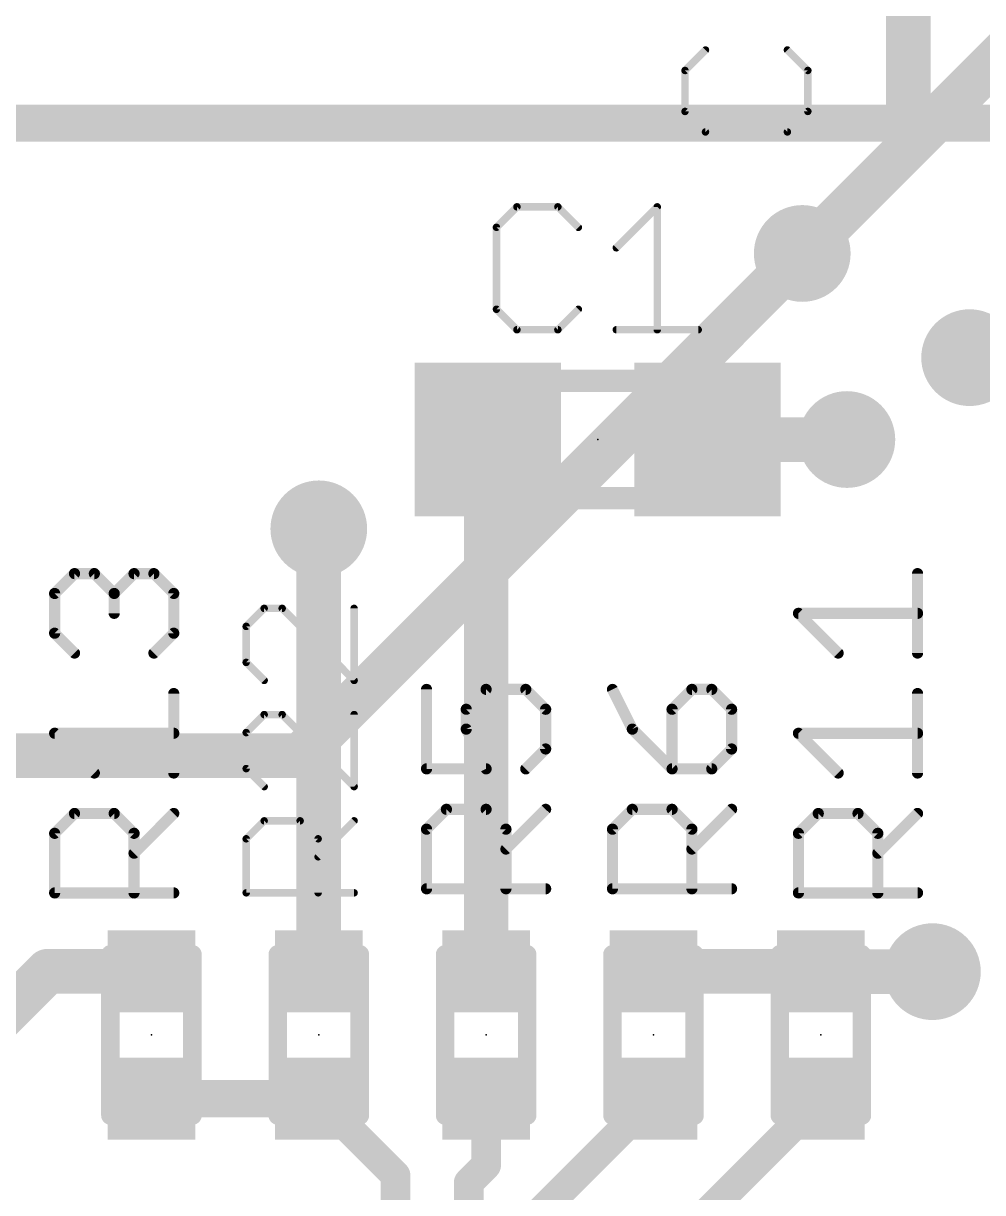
# Model space of a CAD drawing. Extents: x -19 to 124, y 0 to 88.
# Drawn here: x 24.53 to 31.08, y 42.36 to 50.34 of the extents above; entities that cross this region are included whole.
import ezdxf

# ---------------------------------------------------------------- set-up
doc = ezdxf.new("R2010")
doc.units = 0
for name, color, linetype in [('1', 12, 'CONTINUOUS'), ('15', 21, 'CONTINUOUS'), ('16', 132, 'CONTINUOUS'), ('18', 110, 'CONTINUOUS'), ('2', 110, 'CONTINUOUS'), ('21', 253, 'CONTINUOUS'), ('23', 53, 'CONTINUOUS'), ('25', 253, 'CONTINUOUS')]:
    doc.layers.add(name, color=color, linetype=linetype)

# ---------------------------------------------------------------- blocks, each defined once
blk = doc.blocks.new('RECT')
blk.add_solid([(-0.5, -0.5), (0.5, -0.5), (-0.5, 0.5), (0.5, 0.5)])
blk = doc.blocks.new('ROUNDV')
at = {"const_width": 0.5}
blk.add_lwpolyline([(0, -0.25, 1), (0, 0.25, 1), (0, -0.25)], format="xyb", dxfattribs=at)

msp = doc.modelspace()

# ---------------------------------------------------------------- linework, layer by layer
at = {"layer": '1'}
for points, const_width in [([(30.5689, 51.181), (30.5689, 49.4919)], 0.3048), ([(30.5689, 49.4919), (29.845, 48.768)], 0.3048), ([(32.055, 48.0568), (30.988, 48.0568)], 0.3048), ([(27.686, 47.486), (27.698, 47.498)], 0.3048), ([(29.198, 47.498), (30.1498, 47.498)], 0.3048), ([(27.686, 43.869), (27.686, 47.486)], 0.3048), ([(26.543, 43.869), (26.543, 46.8884)], 0.3048), ([(24.692, 43.869), (24.257, 43.434)], 0.3048), ([(25.4, 43.869), (24.692, 43.869)], 0.3048), ([(28.829, 43.869), (29.972, 43.869)], 0.3048), ([(28.829, 43.869), (30.734, 43.8658)], 0.3048), ([(25.4, 42.999), (26.543, 42.999)], 0.254), ([(27.067, 42.475), (26.543, 42.999)], 0.2032), ([(27.686, 42.545), (27.686, 42.999)], 0.2032), ([(28.067, 42.237), (28.829, 42.999)], 0.2032), ([(29.067, 42.094), (29.972, 42.999)], 0.2032), ([(27.567, 42.426), (27.686, 42.545)], 0.2032), ([(27.067, 41.605), (27.067, 42.475)], 0.2032), ([(27.567, 41.605), (27.567, 42.426)], 0.2032)]:
    msp.add_lwpolyline(points, dxfattribs=dict(at, const_width=const_width))
for points, const_width in [([(30.6228, 49.438, 1), (30.515, 49.5458)], 0.1524), ([(30.4927, 49.4919, 1), (30.6451, 49.4919)], 0.1524), ([(29.7911, 48.8219, 1), (29.8989, 48.7141)], 0.1524), ([(30.988, 48.133, 1), (30.988, 47.9806)], 0.1524), ([(27.7519, 47.4441, 1), (27.6441, 47.5519)], 0.1524), ([(29.198, 47.5742, 1), (29.198, 47.4218)], 0.1524), ([(30.1498, 47.4218, 1), (30.1498, 47.5742)], 0.1524), ([(27.7622, 47.486, 1), (27.6098, 47.486)], 0.1524), ([(27.6321, 47.5399, 1), (27.7399, 47.4321)], 0.1524), ([(26.6192, 46.8884, 1), (26.4668, 46.8884)], 0.1524), ([(24.692, 43.9452, 1), (24.692, 43.7928)], 0.1524), ([(24.7459, 43.8151, 1), (24.6381, 43.9229)], 0.1524), ([(25.4, 43.7928, 1), (25.4, 43.9452)], 0.1524), ([(28.829, 43.9452, 1), (28.829, 43.7928)], 0.1524), ([(28.8291, 43.9452, 1), (28.8289, 43.7928)], 0.1524), ([(29.972, 43.7928, 1), (29.972, 43.9452)], 0.1524), ([(30.7339, 43.7896, 1), (30.7341, 43.942)], 0.1524), ([(26.4668, 43.869, 1), (26.6192, 43.869)], 0.1524), ([(27.6098, 43.869, 1), (27.7622, 43.869)], 0.1524), ([(25.4, 43.0625, 1), (25.4, 42.9355)], 0.127), ([(26.5789, 43.0349, 1), (26.5071, 42.9631)], 0.1016), ([(26.543, 42.9355, 1), (26.543, 43.0625)], 0.127), ([(27.7368, 42.999, 1), (27.6352, 42.999)], 0.1016), ([(28.8649, 42.9631, 1), (28.7931, 43.0349)], 0.1016), ([(30.0079, 42.9631, 1), (29.9361, 43.0349)], 0.1016), ([(27.7219, 42.5091, 1), (27.6501, 42.5809)], 0.1016), ([(27.1178, 42.475, 1), (27.0162, 42.475)], 0.1016), ([(27.0311, 42.4391, 1), (27.1029, 42.5109)], 0.1016), ([(27.6352, 42.545, 1), (27.7368, 42.545)], 0.1016), ([(27.6178, 42.426, 1), (27.5162, 42.426)], 0.1016), ([(27.5311, 42.4619, 1), (27.6029, 42.3901)], 0.1016)]:
    msp.add_lwpolyline(points, format="xyb", dxfattribs=dict(at, const_width=const_width))
at = {"layer": '15', "const_width": 0.3048}
for points in [[(26.416, 45.339), (29.845, 48.768)], [(20.574, 45.339), (26.416, 45.339)]]:
    msp.add_lwpolyline(points, dxfattribs=at)
at = {"layer": '15', "const_width": 0.1524}
for points in [[(29.8989, 48.7141, 1), (29.7911, 48.8219)], [(26.416, 45.2628, 1), (26.416, 45.4152)], [(26.3621, 45.3929, 1), (26.4699, 45.2851)]]:
    msp.add_lwpolyline(points, format="xyb", dxfattribs=at)
at = {"layer": '16', "const_width": 0.254}
msp.add_lwpolyline([(21.844, 49.657), (39.37, 49.657)], dxfattribs=at)
at = {"layer": '2', "const_width": 0.3048}
msp.add_lwpolyline([(29.845, 48.768), (31.242, 50.165)], dxfattribs=at)
at = {"layer": '2', "const_width": 0.1524}
msp.add_lwpolyline([(29.7911, 48.8219, 1), (29.8989, 48.7141)], format="xyb", dxfattribs=at)
at = {"layer": '21'}
for points, const_width in [([(29.248, 47.898), (27.648, 47.898)], 0.1524), ([(27.648, 47.898), (27.648, 47.098)], 0.1524), ([(29.248, 47.098), (29.248, 47.898)], 0.1524), ([(27.648, 47.098), (29.248, 47.098)], 0.1524), ([(25.12, 42.884), (25.12, 43.984)], 0.127), ([(25.68, 42.884), (25.68, 43.984)], 0.127), ([(26.263, 43.984), (26.263, 42.884)], 0.127), ([(26.823, 43.984), (26.823, 42.884)], 0.127), ([(27.406, 43.984), (27.406, 42.884)], 0.127), ([(27.966, 43.984), (27.966, 42.884)], 0.127), ([(28.549, 43.984), (28.549, 42.884)], 0.127), ([(29.109, 43.984), (29.109, 42.884)], 0.127), ([(29.692, 43.984), (29.692, 42.884)], 0.127), ([(30.252, 43.984), (30.252, 42.884)], 0.127)]:
    msp.add_lwpolyline(points, dxfattribs=dict(at, const_width=const_width))
for points, const_width in [([(27.648, 47.9361, 1), (27.648, 47.8599)], 0.0762), ([(27.6861, 47.898, 1), (27.6099, 47.898)], 0.0762), ([(29.2861, 47.898, 1), (29.2099, 47.898)], 0.0762), ([(29.248, 47.8599, 1), (29.248, 47.9361)], 0.0762), ([(27.648, 47.1361, 1), (27.648, 47.0599)], 0.0762), ([(29.248, 47.0599, 1), (29.248, 47.1361)], 0.0762), ([(27.6099, 47.098, 1), (27.6861, 47.098)], 0.0762), ([(29.2099, 47.098, 1), (29.2861, 47.098)], 0.0762), ([(25.1517, 43.984, 1), (25.0883, 43.984)], 0.0635), ([(25.7117, 43.984, 1), (25.6483, 43.984)], 0.0635), ([(26.2948, 43.984, 1), (26.2313, 43.984)], 0.0635), ([(26.8547, 43.984, 1), (26.7913, 43.984)], 0.0635), ([(27.4378, 43.984, 1), (27.3743, 43.984)], 0.0635), ([(27.9977, 43.984, 1), (27.9343, 43.984)], 0.0635), ([(28.5808, 43.984, 1), (28.5173, 43.984)], 0.0635), ([(29.1408, 43.984, 1), (29.0773, 43.984)], 0.0635), ([(29.7237, 43.984, 1), (29.6603, 43.984)], 0.0635), ([(30.2838, 43.984, 1), (30.2203, 43.984)], 0.0635), ([(25.0883, 42.884, 1), (25.1517, 42.884)], 0.0635), ([(25.6483, 42.884, 1), (25.7117, 42.884)], 0.0635), ([(26.2313, 42.884, 1), (26.2948, 42.884)], 0.0635), ([(26.7913, 42.884, 1), (26.8547, 42.884)], 0.0635), ([(27.3743, 42.884, 1), (27.4378, 42.884)], 0.0635), ([(27.9343, 42.884, 1), (27.9977, 42.884)], 0.0635), ([(28.5173, 42.884, 1), (28.5808, 42.884)], 0.0635), ([(29.0773, 42.884, 1), (29.1408, 42.884)], 0.0635), ([(29.6603, 42.884, 1), (29.7237, 42.884)], 0.0635), ([(30.2203, 42.884, 1), (30.2838, 42.884)], 0.0635)]:
    msp.add_lwpolyline(points, format="xyb", dxfattribs=dict(at, const_width=const_width))
at = {"layer": '23'}
for p in [(28.448, 47.498), (25.4, 43.434), (26.543, 43.434), (27.686, 43.434), (28.829, 43.434), (29.972, 43.434)]:
    msp.add_point(p, dxfattribs=at)
at = {"layer": '25'}
for points, const_width in [([(29.184, 50.1568), (29.0442, 50.017)], 0.0508), ([(29.8831, 50.017), (29.7433, 50.1568)], 0.0508), ([(29.0442, 50.017), (29.0442, 49.7373)], 0.0508), ([(29.8831, 49.7373), (29.8831, 50.017)], 0.0508), ([(29.0442, 49.7373), (29.184, 49.5975)], 0.0508), ([(29.7433, 49.5975), (29.8831, 49.7373)], 0.0508), ([(29.184, 49.5975), (29.7433, 49.5975)], 0.0508), ([(27.8962, 49.0862), (27.7564, 48.9464)], 0.0508), ([(28.1759, 49.0862), (27.8962, 49.0862)], 0.0508), ([(28.3157, 48.9464), (28.1759, 49.0862)], 0.0508), ([(28.575, 48.8066), (28.8546, 49.0862)], 0.0508), ([(28.8546, 49.0862), (28.8546, 48.2473)], 0.0508), ([(27.7564, 48.9464), (27.7564, 48.3871)], 0.0508), ([(27.7564, 48.3871), (27.8962, 48.2473)], 0.0508), ([(28.1759, 48.2473), (28.3157, 48.3871)], 0.0508), ([(27.8962, 48.2473), (28.1759, 48.2473)], 0.0508), ([(28.575, 48.2473), (29.1343, 48.2473)], 0.0508), ([(24.7389, 46.4471), (24.8745, 46.5827)], 0.0762), ([(24.8745, 46.5827), (25.0101, 46.5827)], 0.0762), ([(25.0101, 46.5827), (25.1457, 46.4471)], 0.0762), ([(25.1457, 46.4471), (25.2812, 46.5827)], 0.0762), ([(25.2812, 46.5827), (25.4168, 46.5827)], 0.0762), ([(25.4168, 46.5827), (25.5524, 46.4471)], 0.0762), ([(30.6324, 46.0404), (30.6324, 46.5827)], 0.0762), ([(24.7389, 46.176), (24.7389, 46.4471)], 0.0762), ([(25.1457, 46.4471), (25.1457, 46.3116)], 0.0762), ([(25.5524, 46.4471), (25.5524, 46.176)], 0.0762), ([(26.1699, 46.3454), (26.0471, 46.2225)], 0.0508), ([(26.2928, 46.3454), (26.1699, 46.3454)], 0.0508), ([(26.7843, 45.8539), (26.2928, 46.3454)], 0.0508), ([(26.7843, 46.3454), (26.7843, 45.8539)], 0.0508), ([(30.0901, 46.0404), (29.8189, 46.3116)], 0.0762), ([(29.8189, 46.3116), (30.6324, 46.3116)], 0.0762), ([(24.8745, 46.0404), (24.7389, 46.176)], 0.0762), ([(25.5524, 46.176), (25.4168, 46.0404)], 0.0762), ([(26.0471, 46.2225), (26.0471, 45.9768)], 0.0508), ([(26.0471, 45.9768), (26.1699, 45.8539)], 0.0508), ([(27.2789, 45.7924), (27.2789, 45.2501)], 0.0762), ([(27.5501, 45.6568), (27.6857, 45.7924)], 0.0762), ([(27.6857, 45.7924), (27.9568, 45.7924)], 0.0762), ([(27.9568, 45.7924), (28.0924, 45.6568)], 0.0762), ([(28.5489, 45.7924), (28.6845, 45.5213)], 0.0762), ([(29.0912, 45.7924), (28.9557, 45.6568)], 0.0762), ([(29.2268, 45.7924), (29.0912, 45.7924)], 0.0762), ([(29.3624, 45.6568), (29.2268, 45.7924)], 0.0762), ([(25.5524, 45.2218), (25.5524, 45.7641)], 0.0762), ([(30.6324, 45.2218), (30.6324, 45.7641)], 0.0762), ([(27.5501, 45.5213), (27.5501, 45.6568)], 0.0762), ([(28.0924, 45.6568), (28.0924, 45.3857)], 0.0762), ([(28.9557, 45.6568), (28.9557, 45.2501)], 0.0762), ([(29.3624, 45.3857), (29.3624, 45.6568)], 0.0762), ([(26.1699, 45.6204), (26.0471, 45.4975)], 0.0508), ([(26.2928, 45.6204), (26.1699, 45.6204)], 0.0508), ([(26.7843, 45.1289), (26.2928, 45.6204)], 0.0508), ([(26.7843, 45.6204), (26.7843, 45.1289)], 0.0508), ([(25.0101, 45.2218), (24.7389, 45.493)], 0.0762), ([(24.7389, 45.493), (25.5524, 45.493)], 0.0762), ([(26.0471, 45.4975), (26.0471, 45.2518)], 0.0508), ([(27.6857, 45.2501), (27.5501, 45.5213)], 0.0762), ([(28.6845, 45.5213), (28.9557, 45.2501)], 0.0762), ([(30.0901, 45.2218), (29.8189, 45.493)], 0.0762), ([(29.8189, 45.493), (30.6324, 45.493)], 0.0762), ([(28.0924, 45.3857), (27.9568, 45.2501)], 0.0762), ([(29.2268, 45.2501), (29.3624, 45.3857)], 0.0762), ([(26.0471, 45.2518), (26.1699, 45.1289)], 0.0508), ([(27.2789, 45.2501), (27.6857, 45.2501)], 0.0762), ([(28.9557, 45.2501), (29.2268, 45.2501)], 0.0762), ([(24.7389, 44.81), (24.8745, 44.9456)], 0.0762), ([(24.8745, 44.9456), (25.1457, 44.9456)], 0.0762), ([(25.1457, 44.9456), (25.2812, 44.81)], 0.0762), ([(25.2812, 44.6744), (25.5524, 44.9456)], 0.0762), ([(27.2789, 44.8383), (27.4145, 44.9738)], 0.0762), ([(27.4145, 44.9738), (27.6857, 44.9738)], 0.0762), ([(27.6857, 44.9738), (27.8212, 44.8383)], 0.0762), ([(27.8212, 44.7027), (28.0924, 44.9738)], 0.0762), ([(28.5489, 44.8383), (28.6845, 44.9738)], 0.0762), ([(28.6845, 44.9738), (28.9557, 44.9738)], 0.0762), ([(28.9557, 44.9738), (29.0912, 44.8383)], 0.0762), ([(29.0912, 44.7027), (29.3624, 44.9738)], 0.0762), ([(29.8189, 44.81), (29.9545, 44.9456)], 0.0762), ([(29.9545, 44.9456), (30.2257, 44.9456)], 0.0762), ([(30.2257, 44.9456), (30.3612, 44.81)], 0.0762), ([(30.3612, 44.6744), (30.6324, 44.9456)], 0.0762), ([(26.0471, 44.7725), (26.1699, 44.8953)], 0.0508), ([(26.1699, 44.8953), (26.4157, 44.8953)], 0.0508), ([(26.4157, 44.8953), (26.5386, 44.7725)], 0.0508), ([(26.5386, 44.6496), (26.7843, 44.8953)], 0.0508), ([(27.2789, 44.4315), (27.2789, 44.8383)], 0.0762), ([(27.8212, 44.8383), (27.8212, 44.4315)], 0.0762), ([(28.5489, 44.4315), (28.5489, 44.8383)], 0.0762), ([(29.0912, 44.8383), (29.0912, 44.4315)], 0.0762), ([(24.7389, 44.4032), (24.7389, 44.81)], 0.0762), ([(25.2812, 44.81), (25.2812, 44.4032)], 0.0762), ([(26.0471, 44.4039), (26.0471, 44.7725)], 0.0508), ([(26.5386, 44.7725), (26.5386, 44.4039)], 0.0508), ([(29.8189, 44.4032), (29.8189, 44.81)], 0.0762), ([(30.3612, 44.81), (30.3612, 44.4032)], 0.0762), ([(28.0924, 44.4315), (27.2789, 44.4315)], 0.0762), ([(29.3624, 44.4315), (28.5489, 44.4315)], 0.0762), ([(25.5524, 44.4032), (24.7389, 44.4032)], 0.0762), ([(26.7843, 44.4039), (26.0471, 44.4039)], 0.0508), ([(30.6324, 44.4032), (29.8189, 44.4032)], 0.0762)]:
    msp.add_lwpolyline(points, dxfattribs=dict(at, const_width=const_width))
for points, const_width in [([(29.193, 50.1478, 1), (29.175, 50.1658)], 0.0254), ([(29.7523, 50.1658, 1), (29.7343, 50.1478)], 0.0254), ([(29.0569, 50.017, 1), (29.0315, 50.017)], 0.0254), ([(29.8958, 50.017, 1), (29.8704, 50.017)], 0.0254), ([(29.0352, 50.026, 1), (29.0532, 50.008)], 0.0254), ([(29.8741, 50.008, 1), (29.8921, 50.026)], 0.0254), ([(29.0532, 49.7463, 1), (29.0352, 49.7284)], 0.0254), ([(29.0315, 49.7373, 1), (29.0569, 49.7373)], 0.0254), ([(29.8704, 49.7373, 1), (29.8958, 49.7373)], 0.0254), ([(29.8921, 49.7284, 1), (29.8741, 49.7463)], 0.0254), ([(29.184, 49.6102, 1), (29.184, 49.5848)], 0.0254), ([(29.175, 49.5886, 1), (29.193, 49.6065)], 0.0254), ([(29.7343, 49.6065, 1), (29.7523, 49.5886)], 0.0254), ([(29.7433, 49.5848, 1), (29.7433, 49.6102)], 0.0254), ([(27.8962, 49.0989, 1), (27.8962, 49.0735)], 0.0254), ([(27.9052, 49.0772, 1), (27.8873, 49.0952)], 0.0254), ([(28.1849, 49.0952, 1), (28.1669, 49.0772)], 0.0254), ([(28.1759, 49.0735, 1), (28.1759, 49.0989)], 0.0254), ([(28.8673, 49.0862, 1), (28.8419, 49.0862)], 0.0254), ([(28.8636, 49.0772, 1), (28.8457, 49.0952)], 0.0254), ([(27.7691, 48.9464, 1), (27.7437, 48.9464)], 0.0254), ([(27.7474, 48.9554, 1), (27.7654, 48.9374)], 0.0254), ([(28.3067, 48.9374, 1), (28.3247, 48.9554)], 0.0254), ([(28.566, 48.8156, 1), (28.584, 48.7976)], 0.0254), ([(27.7654, 48.3961, 1), (27.7474, 48.3781)], 0.0254), ([(27.7437, 48.3871, 1), (27.7691, 48.3871)], 0.0254), ([(28.3247, 48.3781, 1), (28.3067, 48.3961)], 0.0254), ([(27.8962, 48.26, 1), (27.8962, 48.2346)], 0.0254), ([(27.8873, 48.2383, 1), (27.9052, 48.2563)], 0.0254), ([(28.1669, 48.2563, 1), (28.1849, 48.2383)], 0.0254), ([(28.1759, 48.2346, 1), (28.1759, 48.26)], 0.0254), ([(28.575, 48.26, 1), (28.575, 48.2346)], 0.0254), ([(28.8419, 48.2473, 1), (28.8673, 48.2473)], 0.0254), ([(29.1343, 48.2346, 1), (29.1343, 48.26)], 0.0254), ([(24.8745, 46.6018, 1), (24.8745, 46.5637)], 0.0381), ([(24.888, 46.5692, 1), (24.861, 46.5962)], 0.0381), ([(25.0235, 46.5962, 1), (24.9966, 46.5692)], 0.0381), ([(25.0101, 46.5637, 1), (25.0101, 46.6018)], 0.0381), ([(25.2812, 46.6018, 1), (25.2812, 46.5637)], 0.0381), ([(25.2947, 46.5692, 1), (25.2678, 46.5962)], 0.0381), ([(25.4303, 46.5962, 1), (25.4033, 46.5692)], 0.0381), ([(25.4168, 46.5637, 1), (25.4168, 46.6018)], 0.0381), ([(30.6515, 46.5827, 1), (30.6134, 46.5827)], 0.0381), ([(24.758, 46.4471, 1), (24.7199, 46.4471)], 0.0381), ([(24.7254, 46.4606, 1), (24.7524, 46.4337)], 0.0381), ([(25.1647, 46.4471, 1), (25.1266, 46.4471)], 0.0381), ([(25.1322, 46.4606, 1), (25.1591, 46.4337)], 0.0381), ([(25.1322, 46.4337, 1), (25.1591, 46.4606)], 0.0381), ([(25.5715, 46.4471, 1), (25.5334, 46.4471)], 0.0381), ([(25.5389, 46.4337, 1), (25.5659, 46.4606)], 0.0381), ([(26.1699, 46.3581, 1), (26.1699, 46.3327)], 0.0254), ([(26.1789, 46.3364, 1), (26.161, 46.3544)], 0.0254), ([(26.3018, 46.3544, 1), (26.2838, 46.3364)], 0.0254), ([(26.2928, 46.3327, 1), (26.2928, 46.3581)], 0.0254), ([(26.797, 46.3454, 1), (26.7716, 46.3454)], 0.0254), ([(25.1266, 46.3116, 1), (25.1647, 46.3116)], 0.0381), ([(29.8324, 46.325, 1), (29.8054, 46.2981)], 0.0381), ([(29.8189, 46.3306, 1), (29.8189, 46.2925)], 0.0381), ([(30.6324, 46.2925, 1), (30.6324, 46.3306)], 0.0381), ([(24.7524, 46.1894, 1), (24.7254, 46.1625)], 0.0381), ([(25.5659, 46.1625, 1), (25.5389, 46.1894)], 0.0381), ([(26.0598, 46.2225, 1), (26.0344, 46.2225)], 0.0254), ([(26.0381, 46.2315, 1), (26.0561, 46.2135)], 0.0254), ([(24.7199, 46.176, 1), (24.758, 46.176)], 0.0381), ([(25.5334, 46.176, 1), (25.5715, 46.176)], 0.0381), ([(24.861, 46.0269, 1), (24.888, 46.0539)], 0.0381), ([(25.4033, 46.0539, 1), (25.4303, 46.0269)], 0.0381), ([(30.0766, 46.0269, 1), (30.1035, 46.0539)], 0.0381), ([(30.6134, 46.0404, 1), (30.6515, 46.0404)], 0.0381), ([(26.0561, 45.9858, 1), (26.0381, 45.9678)], 0.0254), ([(26.0344, 45.9768, 1), (26.0598, 45.9768)], 0.0254), ([(26.161, 45.8449, 1), (26.1789, 45.8629)], 0.0254), ([(26.7716, 45.8539, 1), (26.797, 45.8539)], 0.0254), ([(26.7753, 45.8449, 1), (26.7933, 45.8629)], 0.0254), ([(27.298, 45.7924, 1), (27.2599, 45.7924)], 0.0381), ([(27.6857, 45.8115, 1), (27.6857, 45.7734)], 0.0381), ([(27.6991, 45.779, 1), (27.6722, 45.8059)], 0.0381), ([(27.9703, 45.8059, 1), (27.9433, 45.779)], 0.0381), ([(27.9568, 45.7734, 1), (27.9568, 45.8115)], 0.0381), ([(28.5659, 45.8009, 1), (28.5319, 45.7839)], 0.0381), ([(29.0912, 45.8115, 1), (29.0912, 45.7734)], 0.0381), ([(29.1047, 45.779, 1), (29.0778, 45.8059)], 0.0381), ([(29.2403, 45.8059, 1), (29.2133, 45.779)], 0.0381), ([(29.2268, 45.7734, 1), (29.2268, 45.8115)], 0.0381), ([(25.5715, 45.7641, 1), (25.5334, 45.7641)], 0.0381), ([(30.6515, 45.7641, 1), (30.6134, 45.7641)], 0.0381), ([(27.5691, 45.6568, 1), (27.531, 45.6568)], 0.0381), ([(27.5366, 45.6703, 1), (27.5635, 45.6434)], 0.0381), ([(28.1115, 45.6568, 1), (28.0734, 45.6568)], 0.0381), ([(28.0789, 45.6434, 1), (28.1059, 45.6703)], 0.0381), ([(28.9747, 45.6568, 1), (28.9366, 45.6568)], 0.0381), ([(28.9422, 45.6703, 1), (28.9691, 45.6434)], 0.0381), ([(29.3815, 45.6568, 1), (29.3434, 45.6568)], 0.0381), ([(29.3489, 45.6434, 1), (29.3759, 45.6703)], 0.0381), ([(26.1699, 45.6331, 1), (26.1699, 45.6077)], 0.0254), ([(26.1789, 45.6114, 1), (26.161, 45.6293)], 0.0254), ([(26.3018, 45.6293, 1), (26.2838, 45.6114)], 0.0254), ([(26.2928, 45.6077, 1), (26.2928, 45.6331)], 0.0254), ([(26.797, 45.6204, 1), (26.7716, 45.6204)], 0.0254), ([(24.7524, 45.5064, 1), (24.7254, 45.4795)], 0.0381), ([(24.7389, 45.512, 1), (24.7389, 45.4739)], 0.0381), ([(25.5524, 45.4739, 1), (25.5524, 45.512)], 0.0381), ([(26.0598, 45.4975, 1), (26.0344, 45.4975)], 0.0254), ([(26.0381, 45.5065, 1), (26.0561, 45.4885)], 0.0254), ([(27.5671, 45.5298, 1), (27.533, 45.5127)], 0.0381), ([(27.531, 45.5213, 1), (27.5691, 45.5213)], 0.0381), ([(28.698, 45.5347, 1), (28.671, 45.5078)], 0.0381), ([(28.6674, 45.5127, 1), (28.7015, 45.5298)], 0.0381), ([(29.8324, 45.5064, 1), (29.8054, 45.4795)], 0.0381), ([(29.8189, 45.512, 1), (29.8189, 45.4739)], 0.0381), ([(30.6324, 45.4739, 1), (30.6324, 45.512)], 0.0381), ([(28.1059, 45.3722, 1), (28.0789, 45.3992)], 0.0381), ([(29.3759, 45.3722, 1), (29.3489, 45.3992)], 0.0381), ([(28.0734, 45.3857, 1), (28.1115, 45.3857)], 0.0381), ([(29.3434, 45.3857, 1), (29.3815, 45.3857)], 0.0381), ([(24.9966, 45.2083, 1), (25.0235, 45.2353)], 0.0381), ([(26.0561, 45.2607, 1), (26.0381, 45.2428)], 0.0254), ([(26.0344, 45.2518, 1), (26.0598, 45.2518)], 0.0254), ([(27.2789, 45.2692, 1), (27.2789, 45.2311)], 0.0381), ([(27.2599, 45.2501, 1), (27.298, 45.2501)], 0.0381), ([(27.6686, 45.2416, 1), (27.7027, 45.2586)], 0.0381), ([(27.6857, 45.2311, 1), (27.6857, 45.2692)], 0.0381), ([(27.9433, 45.2636, 1), (27.9703, 45.2366)], 0.0381), ([(28.9366, 45.2501, 1), (28.9747, 45.2501)], 0.0381), ([(28.9557, 45.2692, 1), (28.9557, 45.2311)], 0.0381), ([(28.9422, 45.2366, 1), (28.9691, 45.2636)], 0.0381), ([(29.2133, 45.2636, 1), (29.2403, 45.2366)], 0.0381), ([(29.2268, 45.2311, 1), (29.2268, 45.2692)], 0.0381), ([(30.0766, 45.2083, 1), (30.1035, 45.2353)], 0.0381), ([(25.5334, 45.2218, 1), (25.5715, 45.2218)], 0.0381), ([(30.6134, 45.2218, 1), (30.6515, 45.2218)], 0.0381), ([(26.161, 45.1199, 1), (26.1789, 45.1379)], 0.0254), ([(26.7716, 45.1289, 1), (26.797, 45.1289)], 0.0254), ([(26.7753, 45.1199, 1), (26.7933, 45.1379)], 0.0254), ([(24.8745, 44.9646, 1), (24.8745, 44.9265)], 0.0381), ([(24.888, 44.9321, 1), (24.861, 44.959)], 0.0381), ([(25.1591, 44.959, 1), (25.1322, 44.9321)], 0.0381), ([(25.1457, 44.9265, 1), (25.1457, 44.9646)], 0.0381), ([(25.5659, 44.9321, 1), (25.5389, 44.959)], 0.0381), ([(27.4145, 44.9929, 1), (27.4145, 44.9548)], 0.0381), ([(27.428, 44.9604, 1), (27.401, 44.9873)], 0.0381), ([(27.6991, 44.9873, 1), (27.6722, 44.9604)], 0.0381), ([(27.6857, 44.9548, 1), (27.6857, 44.9929)], 0.0381), ([(28.1059, 44.9604, 1), (28.0789, 44.9873)], 0.0381), ([(28.6845, 44.9929, 1), (28.6845, 44.9548)], 0.0381), ([(28.698, 44.9604, 1), (28.671, 44.9873)], 0.0381), ([(28.9691, 44.9873, 1), (28.9422, 44.9604)], 0.0381), ([(28.9557, 44.9548, 1), (28.9557, 44.9929)], 0.0381), ([(29.3759, 44.9604, 1), (29.3489, 44.9873)], 0.0381), ([(29.9545, 44.9646, 1), (29.9545, 44.9265)], 0.0381), ([(29.968, 44.9321, 1), (29.941, 44.959)], 0.0381), ([(30.2391, 44.959, 1), (30.2122, 44.9321)], 0.0381), ([(30.2257, 44.9265, 1), (30.2257, 44.9646)], 0.0381), ([(30.6459, 44.9321, 1), (30.6189, 44.959)], 0.0381), ([(26.1699, 44.908, 1), (26.1699, 44.8826)], 0.0254), ([(26.1789, 44.8864, 1), (26.161, 44.9043)], 0.0254), ([(26.4247, 44.9043, 1), (26.4067, 44.8864)], 0.0254), ([(26.4157, 44.8826, 1), (26.4157, 44.908)], 0.0254), ([(26.7933, 44.8864, 1), (26.7753, 44.9043)], 0.0254), ([(27.298, 44.8383, 1), (27.2599, 44.8383)], 0.0381), ([(27.2654, 44.8517, 1), (27.2924, 44.8248)], 0.0381), ([(27.8403, 44.8383, 1), (27.8022, 44.8383)], 0.0381), ([(27.8078, 44.8248, 1), (27.8347, 44.8517)], 0.0381), ([(28.5354, 44.8517, 1), (28.5624, 44.8248)], 0.0381), ([(28.568, 44.8383, 1), (28.5299, 44.8383)], 0.0381), ([(29.1103, 44.8383, 1), (29.0722, 44.8383)], 0.0381), ([(29.0778, 44.8248, 1), (29.1047, 44.8517)], 0.0381), ([(24.758, 44.81, 1), (24.7199, 44.81)], 0.0381), ([(24.7254, 44.8234, 1), (24.7524, 44.7965)], 0.0381), ([(25.3003, 44.81, 1), (25.2622, 44.81)], 0.0381), ([(25.2678, 44.7965, 1), (25.2947, 44.8234)], 0.0381), ([(26.0598, 44.7725, 1), (26.0344, 44.7725)], 0.0254), ([(26.0381, 44.7815, 1), (26.0561, 44.7635)], 0.0254), ([(26.5513, 44.7725, 1), (26.5259, 44.7725)], 0.0254), ([(26.5296, 44.7635, 1), (26.5475, 44.7815)], 0.0254), ([(29.8054, 44.8234, 1), (29.8324, 44.7965)], 0.0381), ([(29.838, 44.81, 1), (29.7999, 44.81)], 0.0381), ([(30.3803, 44.81, 1), (30.3422, 44.81)], 0.0381), ([(30.3478, 44.7965, 1), (30.3747, 44.8234)], 0.0381), ([(25.2678, 44.6879, 1), (25.2947, 44.6609)], 0.0381), ([(27.8078, 44.7162, 1), (27.8347, 44.6892)], 0.0381), ([(29.0778, 44.7162, 1), (29.1047, 44.6892)], 0.0381), ([(30.3478, 44.6879, 1), (30.3747, 44.6609)], 0.0381), ([(26.5296, 44.6586, 1), (26.5475, 44.6406)], 0.0254), ([(27.2789, 44.4506, 1), (27.2789, 44.4125)], 0.0381), ([(28.0924, 44.4125, 1), (28.0924, 44.4506)], 0.0381), ([(28.5489, 44.4506, 1), (28.5489, 44.4125)], 0.0381), ([(29.3624, 44.4125, 1), (29.3624, 44.4506)], 0.0381), ([(24.7389, 44.4223, 1), (24.7389, 44.3842)], 0.0381), ([(24.7199, 44.4032, 1), (24.758, 44.4032)], 0.0381), ([(25.2622, 44.4032, 1), (25.3003, 44.4032)], 0.0381), ([(25.5524, 44.3842, 1), (25.5524, 44.4223)], 0.0381), ([(26.0471, 44.4166, 1), (26.0471, 44.3912)], 0.0254), ([(26.0344, 44.4039, 1), (26.0598, 44.4039)], 0.0254), ([(26.5259, 44.4039, 1), (26.5513, 44.4039)], 0.0254), ([(26.7843, 44.3912, 1), (26.7843, 44.4166)], 0.0254), ([(27.2599, 44.4315, 1), (27.298, 44.4315)], 0.0381), ([(27.8022, 44.4315, 1), (27.8403, 44.4315)], 0.0381), ([(28.5299, 44.4315, 1), (28.568, 44.4315)], 0.0381), ([(29.0722, 44.4315, 1), (29.1103, 44.4315)], 0.0381), ([(29.8189, 44.4223, 1), (29.8189, 44.3842)], 0.0381), ([(29.7999, 44.4032, 1), (29.838, 44.4032)], 0.0381), ([(30.3422, 44.4032, 1), (30.3803, 44.4032)], 0.0381), ([(30.6324, 44.3842, 1), (30.6324, 44.4223)], 0.0381)]:
    msp.add_lwpolyline(points, format="xyb", dxfattribs=dict(at, const_width=const_width))

# ---------------------------------------------------------------- block references
at = {"layer": '1', "yscale": 1.05}
for p in [(27.698, 47.498), (29.198, 47.498)]:
    msp.add_blockref('RECT', p, dxfattribs=at)
at = {"layer": '1', "xscale": 0.56, "yscale": 0.6}
for p, rotation in [((25.4, 43.869), 270), ((26.543, 43.869), 90), ((27.686, 43.869), 90), ((28.829, 43.869), 90), ((29.972, 43.869), 90), ((25.4, 42.999), 270), ((26.543, 42.999), 90), ((27.686, 42.999), 90), ((28.829, 42.999), 90), ((29.972, 42.999), 90)]:
    msp.add_blockref('RECT', p, dxfattribs=dict(at, rotation=rotation))
at = {"layer": '18', "xscale": 0.6604, "yscale": 0.6604}
for p in [(29.845, 48.768), (29.845, 48.768), (30.988, 48.0568), (30.988, 48.0568), (30.1498, 47.498), (30.1498, 47.498), (26.543, 46.8884), (26.543, 46.8884), (30.734, 43.8658), (30.734, 43.8658)]:
    msp.add_blockref('ROUNDV', p, dxfattribs=at)

doc.saveas('drawing.dxf')
